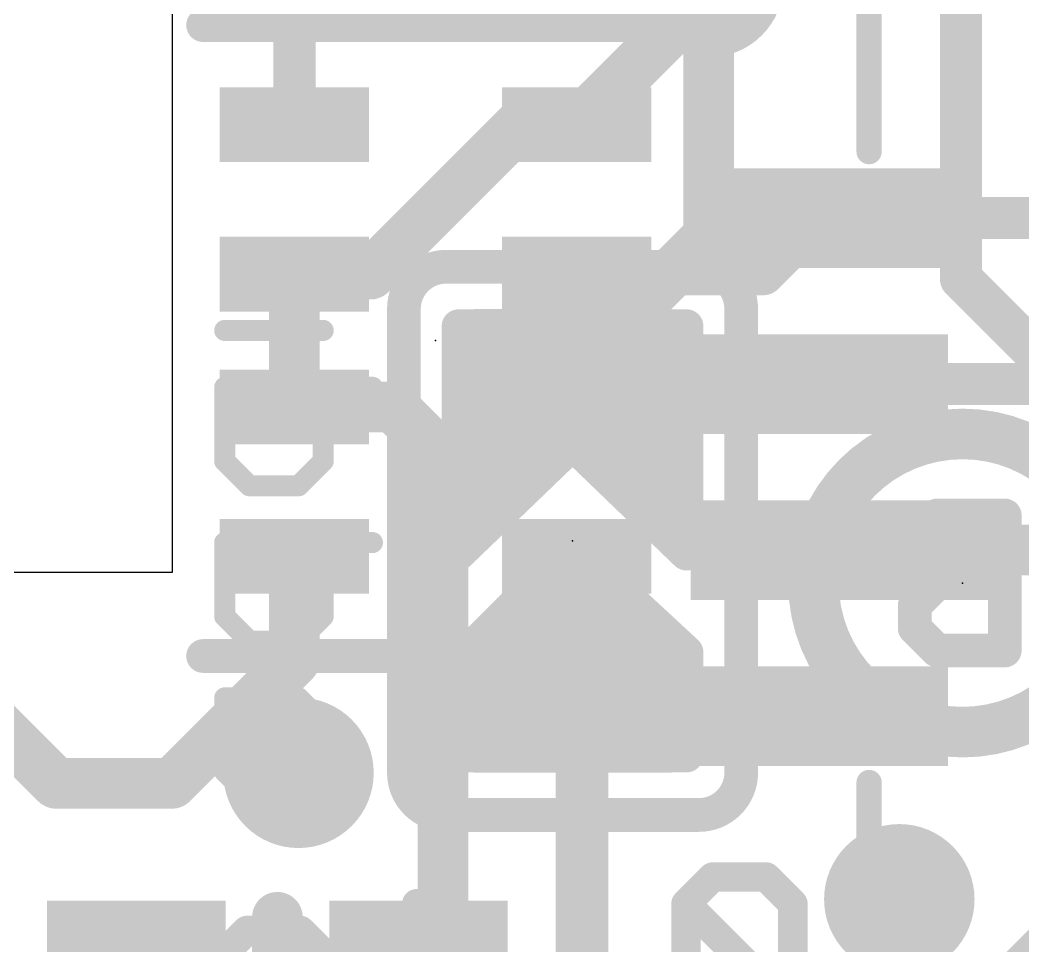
# Model space of a CAD drawing. Extents: x -0.1 to 25.5, y -0.1 to 17.9.
# Drawn here: x 15.47 to 21.51, y 6.01 to 11.58 of the extents above; entities that cross this region are included whole.
import ezdxf

# ---------------------------------------------------------------- set-up
doc = ezdxf.new("R2010")
doc.units = 0
for name, color, linetype in [('1', 12, 'CONTINUOUS'), ('16', 5, 'CONTINUOUS'), ('18', 110, 'CONTINUOUS'), ('20', 53, 'CONTINUOUS'), ('21', 40, 'CONTINUOUS'), ('22', 6, 'CONTINUOUS'), ('23', 53, 'CONTINUOUS'), ('24', 53, 'CONTINUOUS')]:
    doc.layers.add(name, color=color, linetype=linetype)

# ---------------------------------------------------------------- blocks, each defined once
blk = doc.blocks.new('RECT')
blk.add_solid([(-0.5, -0.5), (0.5, -0.5), (-0.5, 0.5), (0.5, 0.5)])
blk = doc.blocks.new('RECT121920X243840R50')
at = {"const_width": 0.1905}
blk.add_lwpolyline([(0.2858, -0.5715), (0.2858, 0.5715, 0.4142), (0.1905, 0.6668), (-0.1905, 0.6668, 0.4142), (-0.2858, 0.5715), (-0.2858, -0.5715, 0.4142), (-0.1905, -0.6668), (0.1905, -0.6668, 0.4142)], format="xyb", close=True, dxfattribs=at)
blk.add_solid([(-0.2159, -0.5969), (0.2159, -0.5969), (-0.2159, 0.5969), (0.2159, 0.5969)])
blk = doc.blocks.new('ROUNDV')
at = {"const_width": 0.5}
blk.add_lwpolyline([(0, -0.25, 1), (0, 0.25, 1), (0, -0.25)], format="xyb", dxfattribs=at)

msp = doc.modelspace()

# ---------------------------------------------------------------- linework, layer by layer
at = {"layer": '1'}
for points, const_width in [([(17.1205, 13.804), (17.1205, 10.952)], 0.254), ([(19.616, 11.7475), (18.8205, 10.952)], 0.3048), ([(17.5791, 10.052), (18.4791, 10.952)], 0.3048), ([(18.4791, 10.952), (18.8205, 10.952)], 0.3048), ([(19.9445, 10.052), (20.2825, 10.39)], 0.254), ([(20.2825, 10.39), (21.8835, 10.39)], 0.254), ([(17.1205, 10.052), (17.1205, 9.252)], 0.3048), ([(17.1205, 10.052), (17.5791, 10.052)], 0.3048), ([(18.8205, 10.052), (19.9445, 10.052)], 0.254), ([(20.1445, 9.252), (20.2825, 9.39)], 0.254), ([(20.2825, 9.39), (21.8973, 9.39)], 0.254), ([(17.1205, 9.252), (17.7164, 9.252)], 0.3048), ([(17.7164, 9.252), (18.0149, 8.9535)], 0.3048), ([(18.8205, 9.252), (20.1445, 9.252)], 0.254), ([(18.0149, 8.9535), (18.0149, 5.9254)], 0.3048), ([(22.4235, 8.39), (20.2825, 8.39)], 0.3048), ([(17.1205, 7.7225), (17.1205, 8.352)], 0.3048), ([(18.8205, 8.352), (18.8205, 2.7695)], 0.254), ([(14.605, 8.0645), (15.6845, 6.985)], 0.3048), ([(16.383, 6.985), (17.1205, 7.7225)], 0.3048), ([(15.6845, 6.985), (16.383, 6.985)], 0.3048), ([(18.0149, 5.9254), (17.868, 5.7785)], 0.3048)]:
    msp.add_lwpolyline(points, dxfattribs=dict(at, const_width=const_width))
for points, const_width in [([(18.4791, 11.0282, 1), (18.4791, 10.8758)], 0.1524), ([(18.533, 10.8981, 1), (18.4252, 11.0059)], 0.1524), ([(18.7666, 11.0059, 1), (18.8744, 10.8981)], 0.1524), ([(18.8205, 10.8758, 1), (18.8205, 11.0282)], 0.1524), ([(17.057, 10.952, 1), (17.184, 10.952)], 0.127), ([(20.2825, 10.4535, 1), (20.2825, 10.3265)], 0.127), ([(20.3274, 10.3451, 1), (20.2376, 10.4349)], 0.127), ([(17.1967, 10.052, 1), (17.0443, 10.052)], 0.1524), ([(17.1205, 10.1282, 1), (17.1205, 9.9758)], 0.1524), ([(17.5252, 10.1059, 1), (17.633, 9.9981)], 0.1524), ([(17.5791, 9.9758, 1), (17.5791, 10.1282)], 0.1524), ([(18.8205, 10.1155, 1), (18.8205, 9.9885)], 0.127), ([(19.8996, 10.0969, 1), (19.9894, 10.0071)], 0.127), ([(19.9445, 9.9885, 1), (19.9445, 10.1155)], 0.127), ([(20.2825, 9.4535, 1), (20.2825, 9.3265)], 0.127), ([(20.3274, 9.3451, 1), (20.2376, 9.4349)], 0.127), ([(17.1205, 9.3282, 1), (17.1205, 9.1758)], 0.1524), ([(17.7703, 9.3059, 1), (17.6625, 9.1981)], 0.1524), ([(17.7164, 9.1758, 1), (17.7164, 9.3282)], 0.1524), ([(18.8205, 9.3155, 1), (18.8205, 9.1885)], 0.127), ([(20.1445, 9.1885, 1), (20.1445, 9.3155)], 0.127), ([(17.0443, 9.252, 1), (17.1967, 9.252)], 0.1524), ([(20.0996, 9.2969, 1), (20.1894, 9.2071)], 0.127), ([(18.0911, 8.9535, 1), (17.9387, 8.9535)], 0.1524), ([(17.961, 8.8996, 1), (18.0688, 9.0074)], 0.1524), ([(20.2825, 8.4662, 1), (20.2825, 8.3138)], 0.1524), ([(17.1967, 8.352, 1), (17.0443, 8.352)], 0.1524), ([(18.884, 8.352, 1), (18.757, 8.352)], 0.127), ([(17.1744, 7.6686, 1), (17.0666, 7.7764)], 0.1524), ([(17.0443, 7.7225, 1), (17.1967, 7.7225)], 0.1524), ([(15.6845, 7.0612, 1), (15.6845, 6.9088)], 0.1524), ([(16.383, 6.9088, 1), (16.383, 7.0612)], 0.1524), ([(15.6306, 6.9311, 1), (15.7384, 7.0389)], 0.1524), ([(16.3291, 7.0389, 1), (16.4369, 6.9311)], 0.1524), ([(18.0688, 5.8715, 1), (17.961, 5.9793)], 0.1524)]:
    msp.add_lwpolyline(points, format="xyb", dxfattribs=dict(at, const_width=const_width))
at = {"layer": '16'}
for points, const_width in [([(17.2085, 15.621), (21.136, 11.6935)], 0.254), ([(19.616, 10.2815), (19.616, 11.811)], 0.3048), ([(21.136, 11.6935), (21.136, 10.0243)], 0.254), ([(18.796, 9.4615), (19.616, 10.2815)], 0.3048), ([(21.9615, 9.1988), (21.136, 10.0243)], 0.254), ([(18.1094, 8.3685), (18.1094, 9.7385)], 0.2032), ([(18.1094, 9.7385), (19.4826, 9.7385)], 0.2032), ([(19.4826, 9.7385), (19.4826, 8.3685)], 0.2032), ([(18.1094, 9.5504), (19.4826, 9.5504)], 0.2032), ([(18.1094, 9.3472), (19.4826, 9.3472)], 0.2032), ([(18.1094, 9.144), (19.4826, 9.144)], 0.2032), ([(18.796, 9.0297), (18.1094, 8.3685)], 0.2032), ([(19.4826, 8.3685), (18.796, 9.0297)], 0.2032), ([(18.1094, 8.9408), (18.7037, 8.9408)], 0.2032), ([(18.8883, 8.9408), (19.4826, 8.9408)], 0.2032), ([(18.1094, 8.7376), (18.4927, 8.7376)], 0.2032), ([(19.0993, 8.7376), (19.4826, 8.7376)], 0.2032), ([(18.1094, 8.5344), (18.2817, 8.5344)], 0.2032), ([(19.3103, 8.5344), (19.4826, 8.5344)], 0.2032), ([(18.796, 8.4106), (18.1094, 7.724)], 0.2032), ([(19.4826, 7.774), (18.796, 8.4106)], 0.2032), ([(18.7166, 8.3312), (18.8816, 8.3312)], 0.2032), ([(18.5134, 8.128), (19.1008, 8.128)], 0.2032), ([(18.3102, 7.9248), (19.32, 7.9248)], 0.2032), ([(19.4826, 7.1525), (19.4826, 7.774)], 0.2032), ([(18.1094, 7.724), (18.1094, 7.1525)], 0.2032), ([(18.1094, 7.7216), (19.4826, 7.7216)], 0.2032), ([(18.1094, 7.5184), (19.4826, 7.5184)], 0.2032), ([(18.796, 7.4295), (18.8595, 7.366)], 0.3048), ([(18.8595, 7.366), (18.8595, 2.2225)], 0.3048), ([(18.1094, 7.3152), (19.4826, 7.3152)], 0.2032), ([(18.1094, 7.1525), (19.4826, 7.1525)], 0.2032), ([(22.0885, 6.4675), (20.3835, 4.7625)], 0.254)]:
    msp.add_lwpolyline(points, dxfattribs=dict(at, const_width=const_width))
for points, const_width in [([(21.0911, 11.6486, 1), (21.1809, 11.7384)], 0.127), ([(19.6699, 10.2276, 1), (19.5621, 10.3354)], 0.1524), ([(19.5398, 10.2815, 1), (19.6922, 10.2815)], 0.1524), ([(21.1809, 10.0692, 1), (21.0911, 9.9794)], 0.127), ([(21.0725, 10.0243, 1), (21.1995, 10.0243)], 0.127), ([(18.1602, 9.7385, 1), (18.0586, 9.7385)], 0.1016), ([(18.1094, 9.7893, 1), (18.1094, 9.6877)], 0.1016), ([(19.5334, 9.7385, 1), (19.4318, 9.7385)], 0.1016), ([(19.4826, 9.6877, 1), (19.4826, 9.7893)], 0.1016), ([(18.1094, 9.6012, 1), (18.1094, 9.4996)], 0.1016), ([(19.4826, 9.4996, 1), (19.4826, 9.6012)], 0.1016), ([(18.7421, 9.5154, 1), (18.8499, 9.4076)], 0.1524), ([(18.1094, 9.398, 1), (18.1094, 9.2964)], 0.1016), ([(19.4826, 9.2964, 1), (19.4826, 9.398)], 0.1016), ([(18.1094, 9.1948, 1), (18.1094, 9.0932)], 0.1016), ([(19.4826, 9.0932, 1), (19.4826, 9.1948)], 0.1016), ([(18.8312, 9.0663, 1), (18.7608, 8.9931)], 0.1016), ([(18.8312, 8.9931, 1), (18.7608, 9.0663)], 0.1016), ([(18.1094, 8.9916, 1), (18.1094, 8.89)], 0.1016), ([(18.7037, 8.89, 1), (18.7037, 8.9916)], 0.1016), ([(18.8883, 8.9916, 1), (18.8883, 8.89)], 0.1016), ([(19.4826, 8.89, 1), (19.4826, 8.9916)], 0.1016), ([(18.1094, 8.7884, 1), (18.1094, 8.6868)], 0.1016), ([(18.4927, 8.6868, 1), (18.4927, 8.7884)], 0.1016), ([(19.0993, 8.7884, 1), (19.0993, 8.6868)], 0.1016), ([(19.4826, 8.6868, 1), (19.4826, 8.7884)], 0.1016), ([(18.1094, 8.5852, 1), (18.1094, 8.4836)], 0.1016), ([(18.2817, 8.4836, 1), (18.2817, 8.5852)], 0.1016), ([(19.3103, 8.5852, 1), (19.3103, 8.4836)], 0.1016), ([(19.4826, 8.4836, 1), (19.4826, 8.5852)], 0.1016), ([(18.8305, 8.4479, 1), (18.7615, 8.3733)], 0.1016), ([(18.8319, 8.3747, 1), (18.7601, 8.4465)], 0.1016), ([(18.0742, 8.4051, 1), (18.1446, 8.3319)], 0.1016), ([(18.0586, 8.3685, 1), (18.1602, 8.3685)], 0.1016), ([(18.7166, 8.382, 1), (18.7166, 8.2804)], 0.1016), ([(18.8816, 8.2804, 1), (18.8816, 8.382)], 0.1016), ([(19.4318, 8.3685, 1), (19.5334, 8.3685)], 0.1016), ([(19.4474, 8.3319, 1), (19.5178, 8.4051)], 0.1016), ([(18.5134, 8.1788, 1), (18.5134, 8.0772)], 0.1016), ([(19.1008, 8.0772, 1), (19.1008, 8.1788)], 0.1016), ([(18.3102, 7.9756, 1), (18.3102, 7.874)], 0.1016), ([(19.32, 7.874, 1), (19.32, 7.9756)], 0.1016), ([(19.5334, 7.774, 1), (19.4318, 7.774)], 0.1016), ([(19.4481, 7.7367, 1), (19.5171, 7.8113)], 0.1016), ([(18.1602, 7.724, 1), (18.0586, 7.724)], 0.1016), ([(18.1094, 7.7724, 1), (18.1094, 7.6708)], 0.1016), ([(18.0735, 7.7599, 1), (18.1453, 7.6881)], 0.1016), ([(19.4826, 7.6708, 1), (19.4826, 7.7724)], 0.1016), ([(18.1094, 7.5692, 1), (18.1094, 7.4676)], 0.1016), ([(19.4826, 7.4676, 1), (19.4826, 7.5692)], 0.1016), ([(18.8499, 7.4834, 1), (18.7421, 7.3756)], 0.1524), ([(18.9357, 7.366, 1), (18.7833, 7.366)], 0.1524), ([(18.8056, 7.3121, 1), (18.9134, 7.4199)], 0.1524), ([(18.1094, 7.366, 1), (18.1094, 7.2644)], 0.1016), ([(19.4826, 7.2644, 1), (19.4826, 7.366)], 0.1016), ([(18.1094, 7.2033, 1), (18.1094, 7.1017)], 0.1016), ([(19.4826, 7.1017, 1), (19.4826, 7.2033)], 0.1016), ([(18.0586, 7.1525, 1), (18.1602, 7.1525)], 0.1016), ([(19.4318, 7.1525, 1), (19.5334, 7.1525)], 0.1016)]:
    msp.add_lwpolyline(points, format="xyb", dxfattribs=dict(at, const_width=const_width))
at = {"layer": '20'}
for p, q in [((16.383, 13.843), (16.383, 8.255)), ((16.383, 8.255), (15.24, 8.255))]:
    msp.add_line(p, q, dxfattribs=at)
at = {"layer": '21'}
for points, const_width in [([(20.5825, 10.79), (20.5825, 11.99)], 0.1524), ([(16.5705, 11.552), (19.3705, 11.552)], 0.2032), ([(19.3705, 7.752), (16.5705, 7.752)], 0.2032), ([(20.5825, 5.89), (20.5825, 6.99)], 0.1524), ([(17.018, 6.1785), (17.018, 5.3785)], 0.3048)]:
    msp.add_lwpolyline(points, dxfattribs=dict(at, const_width=const_width))
for points, const_width in [([(16.5705, 11.6028, 1), (16.5705, 11.5012)], 0.1016), ([(19.3705, 11.5012, 1), (19.3705, 11.6028)], 0.1016), ([(20.5444, 10.79, 1), (20.6206, 10.79)], 0.0762), ([(16.5705, 7.8028, 1), (16.5705, 7.7012)], 0.1016), ([(19.3705, 7.7012, 1), (19.3705, 7.8028)], 0.1016), ([(20.6206, 6.99, 1), (20.5444, 6.99)], 0.0762), ([(17.0942, 6.1785, 1), (16.9418, 6.1785)], 0.1524)]:
    msp.add_lwpolyline(points, format="xyb", dxfattribs=dict(at, const_width=const_width))
at = {"layer": '22'}
for points, const_width in [([(17.2937, 10.0096), (17.2937, 10.1579)], 0.127), ([(18.034, 10.0965), (19.558, 10.0965)], 0.2032), ([(16.9971, 9.713), (17.2937, 10.0096)], 0.127), ([(17.78, 9.8425), (17.78, 7.0485)], 0.2032), ([(19.812, 7.0485), (19.812, 9.8425)], 0.2032), ([(16.7005, 9.713), (17.2937, 9.713)], 0.127), ([(17.5903, 9.3706), (16.7005, 9.3706)], 0.127), ([(16.7005, 9.3706), (16.7005, 8.9258)], 0.127), ([(17.2937, 8.9258), (17.2937, 9.3706)], 0.127), ([(16.7005, 8.9258), (16.8488, 8.7775)], 0.127), ([(17.1454, 8.7775), (17.2937, 8.9258)], 0.127), ([(16.8488, 8.7775), (17.1454, 8.7775)], 0.127), ([(20.9928, 8.5986), (20.8572, 8.463)], 0.2032), ([(21.3995, 8.5986), (20.9928, 8.5986)], 0.2032), ([(21.3995, 7.7851), (21.3995, 8.5986)], 0.2032), ([(20.8572, 8.463), (20.8572, 8.3274)], 0.2032), ([(17.5903, 8.4351), (16.7005, 8.4351)], 0.127), ([(16.7005, 8.4351), (16.7005, 7.9902)], 0.127), ([(17.2937, 7.9902), (17.2937, 8.4351)], 0.127), ([(20.8572, 8.3274), (20.9928, 8.1918)], 0.2032), ([(20.9928, 8.1918), (20.8572, 8.0563)], 0.2032), ([(21.3995, 8.1918), (20.9928, 8.1918)], 0.2032), ([(20.8572, 8.0563), (20.8572, 7.9207)], 0.2032), ([(16.7005, 7.9902), (16.8488, 7.8419)], 0.127), ([(17.1454, 7.8419), (17.2937, 7.9902)], 0.127), ([(20.8572, 7.9207), (20.9928, 7.7851)], 0.2032), ([(16.8488, 7.8419), (17.1454, 7.8419)], 0.127), ([(20.9928, 7.7851), (21.3995, 7.7851)], 0.2032), ([(17.1454, 7.4996), (16.7005, 7.4996)], 0.127), ([(16.7005, 7.4996), (16.7005, 7.0547)], 0.127), ([(16.9971, 7.0547), (16.9971, 7.4996)], 0.127), ([(17.2937, 7.3513), (17.1454, 7.4996)], 0.127), ([(17.2937, 7.0547), (17.2937, 7.3513)], 0.127), ([(16.7005, 7.0547), (16.8488, 6.9064)], 0.127), ([(16.8488, 6.9064), (16.9971, 7.0547)], 0.127), ([(18.034, 6.7945), (19.558, 6.7945)], 0.2032), ([(19.6405, 6.4207), (19.4795, 6.2597)], 0.1778), ([(19.9625, 6.4207), (19.6405, 6.4207)], 0.1778), ([(20.1235, 6.2597), (19.9625, 6.4207)], 0.1778), ([(17.8576, 6.2597), (17.8576, 5.6157)], 0.1778), ([(19.4795, 6.2597), (19.4795, 5.6157)], 0.1778), ([(20.1235, 5.6157), (19.4795, 6.2597)], 0.1778), ([(20.1235, 5.6157), (20.1235, 6.2597)], 0.1778), ([(16.673, 5.9377), (16.834, 6.0987)], 0.1778), ([(16.834, 6.0987), (17.156, 6.0987)], 0.1778), ([(17.156, 6.0987), (17.317, 5.9377)], 0.1778), ([(18.0186, 6.0987), (17.6966, 6.0987)], 0.1778), ([(16.673, 5.6157), (16.673, 5.9377)], 0.1778), ([(17.317, 5.9377), (17.317, 5.6157)], 0.1778)]:
    msp.add_lwpolyline(points, dxfattribs=dict(at, const_width=const_width))
for points, const_width in [([(17.3254, 10.1579, 1), (17.2619, 10.1579)], 0.0635), ([(18.034, 10.0965, 0.4142), (17.78, 9.8425)], 0.2032), ([(18.034, 10.1473, 1), (18.034, 10.0457)], 0.1016), ([(18.034, 10.0457, 1), (18.034, 10.1473)], 0.1016), ([(19.812, 9.8425, 0.4142), (19.558, 10.0965)], 0.2032), ([(19.558, 10.1473, 1), (19.558, 10.0457)], 0.1016), ([(19.558, 10.0457, 1), (19.558, 10.1473)], 0.1016), ([(17.2619, 10.0096, 1), (17.3254, 10.0096)], 0.0635), ([(17.3161, 9.9871, 1), (17.2712, 10.032)], 0.0635), ([(17.8308, 9.8425, 1), (17.7292, 9.8425)], 0.1016), ([(19.8628, 9.8425, 1), (19.7612, 9.8425)], 0.1016), ([(17.7292, 9.8425, 1), (17.8308, 9.8425)], 0.1016), ([(19.7612, 9.8425, 1), (19.8628, 9.8425)], 0.1016), ([(16.7005, 9.7447, 1), (16.7005, 9.6812)], 0.0635), ([(16.9746, 9.7354, 1), (17.0195, 9.6905)], 0.0635), ([(17.2937, 9.6812, 1), (17.2937, 9.7447)], 0.0635), ([(16.7005, 9.4024, 1), (16.7005, 9.3389)], 0.0635), ([(16.7323, 9.3706, 1), (16.6688, 9.3706)], 0.0635), ([(17.3254, 9.3706, 1), (17.2619, 9.3706)], 0.0635), ([(17.5903, 9.3389, 1), (17.5903, 9.4024)], 0.0635), ([(21.1455, 7.2935, 1), (21.1455, 9.0895, 1), (21.1455, 7.2935)], 0.3048), ([(16.723, 8.9482, 1), (16.678, 8.9033)], 0.0635), ([(16.6688, 8.9258, 1), (16.7323, 8.9258)], 0.0635), ([(17.2619, 8.9258, 1), (17.3254, 8.9258)], 0.0635), ([(17.3161, 8.9033, 1), (17.2712, 8.9482)], 0.0635), ([(16.8488, 8.8092, 1), (16.8488, 8.7457)], 0.0635), ([(16.8263, 8.755, 1), (16.8712, 8.7999)], 0.0635), ([(17.1229, 8.7999, 1), (17.1678, 8.755)], 0.0635), ([(17.1454, 8.7457, 1), (17.1454, 8.8092)], 0.0635), ([(20.9928, 8.6494, 1), (20.9928, 8.5478)], 0.1016), ([(21.0287, 8.5627, 1), (20.9568, 8.6345)], 0.1016), ([(21.4503, 8.5986, 1), (21.3487, 8.5986)], 0.1016), ([(21.3995, 8.5478, 1), (21.3995, 8.6494)], 0.1016), ([(20.908, 8.463, 1), (20.8064, 8.463)], 0.1016), ([(20.8213, 8.4989, 1), (20.8931, 8.4271)], 0.1016), ([(16.7005, 8.4669, 1), (16.7005, 8.4034)], 0.0635), ([(16.7323, 8.4351, 1), (16.6688, 8.4351)], 0.0635), ([(17.3254, 8.4351, 1), (17.2619, 8.4351)], 0.0635), ([(17.5903, 8.4034, 1), (17.5903, 8.4669)], 0.0635), ([(20.8931, 8.3633, 1), (20.8213, 8.2915)], 0.1016), ([(20.8064, 8.3274, 1), (20.908, 8.3274)], 0.1016), ([(20.9928, 8.2426, 1), (20.9928, 8.141)], 0.1016), ([(21.0287, 8.1559, 1), (20.9568, 8.2278)], 0.1016), ([(20.9568, 8.1559, 1), (21.0287, 8.2278)], 0.1016), ([(21.3995, 8.141, 1), (21.3995, 8.2426)], 0.1016), ([(20.908, 8.0563, 1), (20.8064, 8.0563)], 0.1016), ([(20.8213, 8.0922, 1), (20.8931, 8.0203)], 0.1016), ([(16.723, 8.0127, 1), (16.678, 7.9678)], 0.0635), ([(17.3161, 7.9678, 1), (17.2712, 8.0127)], 0.0635), ([(16.6688, 7.9902, 1), (16.7323, 7.9902)], 0.0635), ([(17.2619, 7.9902, 1), (17.3254, 7.9902)], 0.0635), ([(20.8931, 7.9566, 1), (20.8213, 7.8848)], 0.1016), ([(20.8064, 7.9207, 1), (20.908, 7.9207)], 0.1016), ([(16.8488, 7.8737, 1), (16.8488, 7.8102)], 0.0635), ([(16.8263, 7.8195, 1), (16.8712, 7.8644)], 0.0635), ([(17.1229, 7.8644, 1), (17.1678, 7.8195)], 0.0635), ([(17.1454, 7.8102, 1), (17.1454, 7.8737)], 0.0635), ([(20.9928, 7.8359, 1), (20.9928, 7.7343)], 0.1016), ([(20.9568, 7.7492, 1), (21.0287, 7.821)], 0.1016), ([(21.3995, 7.7343, 1), (21.3995, 7.8359)], 0.1016), ([(21.3487, 7.7851, 1), (21.4503, 7.7851)], 0.1016), ([(16.7005, 7.5313, 1), (16.7005, 7.4678)], 0.0635), ([(16.7323, 7.4996, 1), (16.6688, 7.4996)], 0.0635), ([(17.0288, 7.4996, 1), (16.9653, 7.4996)], 0.0635), ([(17.1678, 7.522, 1), (17.1229, 7.4771)], 0.0635), ([(17.1454, 7.4678, 1), (17.1454, 7.5313)], 0.0635), ([(17.3254, 7.3513, 1), (17.2619, 7.3513)], 0.0635), ([(17.2712, 7.3288, 1), (17.3161, 7.3738)], 0.0635), ([(17.78, 7.0485, 0.4142), (18.034, 6.7945)], 0.2032), ([(17.8308, 7.0485, 1), (17.7292, 7.0485)], 0.1016), ([(19.558, 6.7945, 0.4142), (19.812, 7.0485)], 0.2032), ([(19.8628, 7.0485, 1), (19.7612, 7.0485)], 0.1016), ([(16.723, 7.0772, 1), (16.678, 7.0323)], 0.0635), ([(16.6688, 7.0547, 1), (16.7323, 7.0547)], 0.0635), ([(16.9653, 7.0547, 1), (17.0288, 7.0547)], 0.0635), ([(17.0195, 7.0323, 1), (16.9746, 7.0772)], 0.0635), ([(17.2619, 7.0547, 1), (17.3254, 7.0547)], 0.0635), ([(17.7292, 7.0485, 1), (17.8308, 7.0485)], 0.1016), ([(19.7612, 7.0485, 1), (19.8628, 7.0485)], 0.1016), ([(16.8263, 6.9289, 1), (16.8712, 6.884)], 0.0635), ([(16.8263, 6.884, 1), (16.8712, 6.9289)], 0.0635), ([(18.034, 6.8453, 1), (18.034, 6.7437)], 0.1016), ([(18.034, 6.7437, 1), (18.034, 6.8453)], 0.1016), ([(19.558, 6.8453, 1), (19.558, 6.7437)], 0.1016), ([(19.558, 6.7437, 1), (19.558, 6.8453)], 0.1016), ([(19.6405, 6.4651, 1), (19.6405, 6.3762)], 0.0889), ([(19.672, 6.3892, 1), (19.6091, 6.4521)], 0.0889), ([(19.994, 6.4521, 1), (19.9311, 6.3892)], 0.0889), ([(19.9625, 6.3762, 1), (19.9625, 6.4651)], 0.0889), ([(17.9021, 6.2597, 1), (17.8132, 6.2597)], 0.0889), ([(19.524, 6.2597, 1), (19.4351, 6.2597)], 0.0889), ([(19.511, 6.2911, 1), (19.4481, 6.2282)], 0.0889), ([(20.168, 6.2597, 1), (20.0791, 6.2597)], 0.0889), ([(19.4481, 6.2911, 1), (19.511, 6.2282)], 0.0889), ([(20.0921, 6.2282, 1), (20.155, 6.2911)], 0.0889), ([(16.834, 6.1431, 1), (16.834, 6.0542)], 0.0889), ([(16.8654, 6.0672, 1), (16.8025, 6.1301)], 0.0889), ([(17.1874, 6.1301, 1), (17.1246, 6.0672)], 0.0889), ([(17.156, 6.0542, 1), (17.156, 6.1431)], 0.0889), ([(17.6966, 6.1431, 1), (17.6966, 6.0542)], 0.0889), ([(18.0186, 6.0542, 1), (18.0186, 6.1431)], 0.0889), ([(16.7174, 5.9377, 1), (16.6285, 5.9377)], 0.0889), ([(16.6415, 5.9691, 1), (16.7044, 5.9062)], 0.0889), ([(17.3614, 5.9377, 1), (17.2725, 5.9377)], 0.0889), ([(17.2856, 5.9062, 1), (17.3484, 5.9691)], 0.0889)]:
    msp.add_lwpolyline(points, format="xyb", dxfattribs=dict(at, const_width=const_width))
at = {"layer": '23'}
msp.add_point((17.9705, 9.652), dxfattribs=at)
at = {"layer": '24'}
for p in [(18.796, 8.4455), (21.1455, 8.1915)]:
    msp.add_point(p, dxfattribs=at)

# ---------------------------------------------------------------- block references
at = {"layer": '1'}
for p, xscale, yscale, rotation in [((17.1205, 10.952), 0.45, 0.9, 270), ((18.8205, 10.952), 0.45, 0.9, 270), ((20.2825, 10.39), 1.55, 0.6, 180), ((17.1205, 10.052), 0.45, 0.9, 270), ((18.8205, 10.052), 0.45, 0.9, 270), ((20.2825, 9.39), 1.55, 0.6, 180), ((17.1205, 9.252), 0.45, 0.9, 270), ((18.8205, 9.252), 0.45, 0.9, 270), ((20.2825, 8.39), 1.55, 0.6, 180), ((17.1205, 8.352), 0.45, 0.9, 270), ((18.8205, 8.352), 0.45, 0.9, 270), ((20.2825, 7.39), 1.55, 0.6, 180)]:
    msp.add_blockref('RECT', p, dxfattribs=dict(at, xscale=xscale, yscale=yscale, rotation=rotation))
at = {"layer": '1', "xscale": 1.075}
for p in [(16.168, 5.7785), (17.868, 5.7785)]:
    msp.add_blockref('RECT', p, dxfattribs=at)
at = {"layer": '16', "rotation": 90}
for p in [(18.796, 9.4615), (18.796, 7.4295)]:
    msp.add_blockref('RECT121920X243840R50', p, dxfattribs=at)
at = {"layer": '18', "xscale": 0.9064, "yscale": 0.9064}
for p in [(19.616, 11.811), (19.616, 11.811), (17.145, 7.0485), (17.145, 7.0485), (20.7645, 6.2865), (20.7645, 6.2865)]:
    msp.add_blockref('ROUNDV', p, dxfattribs=at)

doc.saveas('drawing.dxf')
